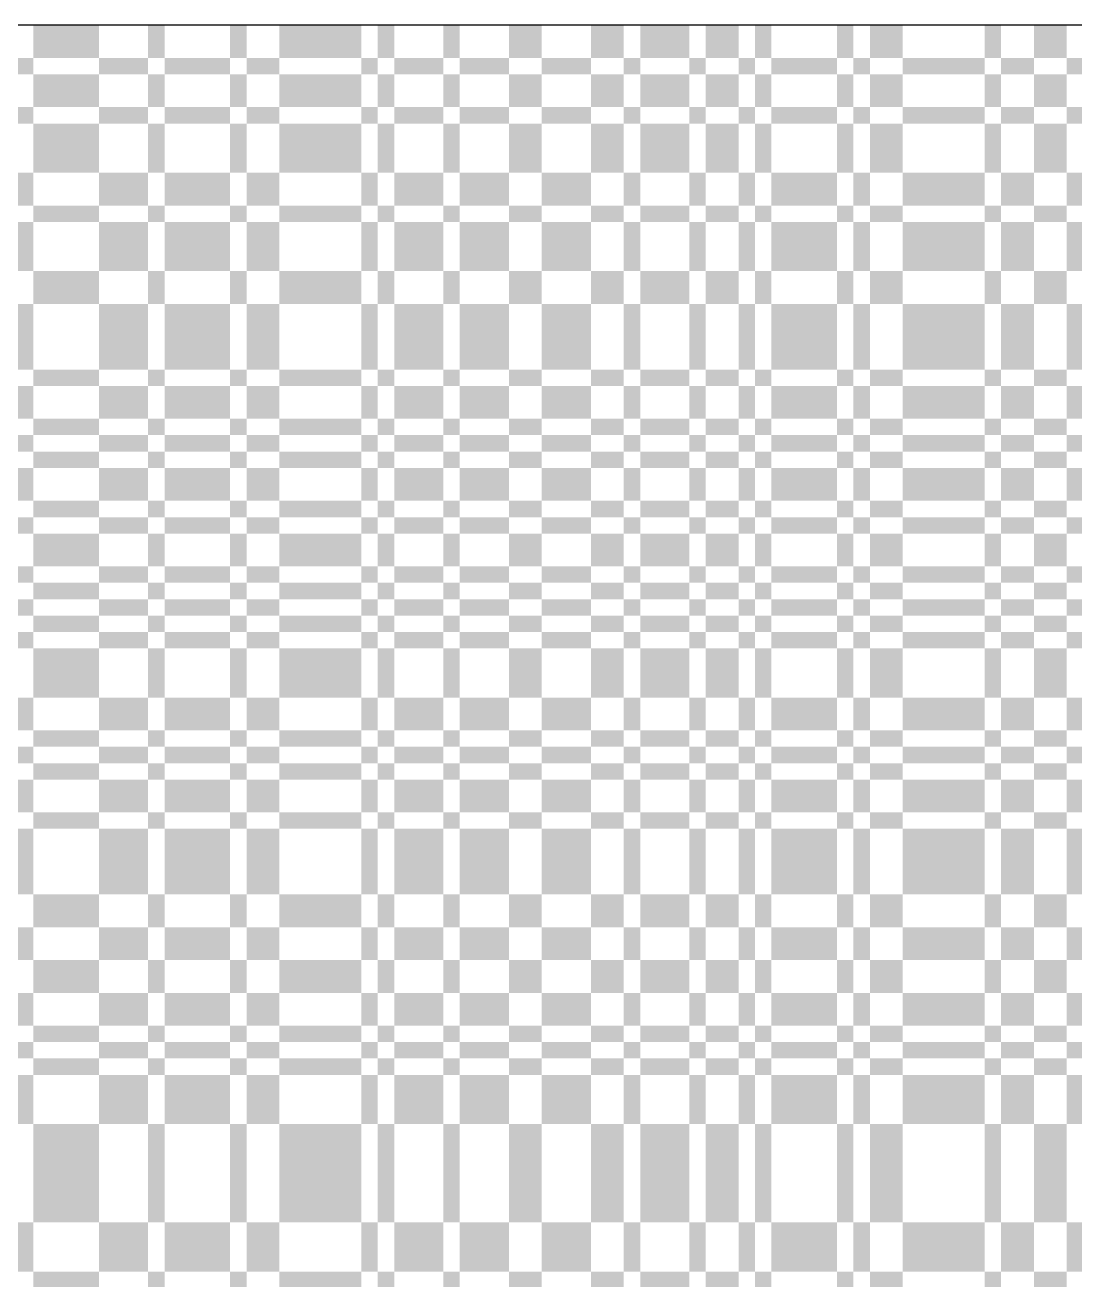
# Model space of a CAD drawing. Extents: x 0 to 200, y 0 to 200.
# Drawn here: x 74.2 to 99.8, y 149.4 to 180 of the extents above; entities that cross this region are included whole.
import ezdxf

# ---------------------------------------------------------------- set-up
doc = ezdxf.new("R2010")
doc.units = 0

msp = doc.modelspace()

# ---------------------------------------------------------------- linework, layer by layer
at = {"layer": 'CHROME'}
for points in [[(74.4, 179.2), (76, 179.2), (74.4, 180), (76, 180)], [(77.2, 179.2), (77.6, 179.2), (77.2, 180), (77.6, 180)], [(79.2, 179.2), (79.6, 179.2), (79.2, 180), (79.6, 180)], [(80.4, 179.2), (82.4, 179.2), (80.4, 180), (82.4, 180)], [(82.8, 179.2), (83.2, 179.2), (82.8, 180), (83.2, 180)], [(84.4, 179.2), (84.8, 179.2), (84.4, 180), (84.8, 180)], [(86, 179.2), (86.8, 179.2), (86, 180), (86.8, 180)], [(88, 179.2), (88.8, 179.2), (88, 180), (88.8, 180)], [(89.2, 179.2), (90.4, 179.2), (89.2, 180), (90.4, 180)], [(90.8, 179.2), (91.6, 179.2), (90.8, 180), (91.6, 180)], [(92, 179.2), (92.4, 179.2), (92, 180), (92.4, 180)], [(94, 179.2), (94.4, 179.2), (94, 180), (94.4, 180)], [(94.8, 179.2), (95.6, 179.2), (94.8, 180), (95.6, 180)], [(97.6, 179.2), (98, 179.2), (97.6, 180), (98, 180)], [(98.8, 179.2), (99.6, 179.2), (98.8, 180), (99.6, 180)], [(74, 178.8), (74.4, 178.8), (74, 179.2), (74.4, 179.2)], [(76, 178.8), (77.2, 178.8), (76, 179.2), (77.2, 179.2)], [(77.6, 178.8), (79.2, 178.8), (77.6, 179.2), (79.2, 179.2)], [(79.6, 178.8), (80.4, 178.8), (79.6, 179.2), (80.4, 179.2)], [(82.4, 178.8), (82.8, 178.8), (82.4, 179.2), (82.8, 179.2)], [(83.2, 178.8), (84.4, 178.8), (83.2, 179.2), (84.4, 179.2)], [(84.8, 178.8), (86, 178.8), (84.8, 179.2), (86, 179.2)], [(86.8, 178.8), (88, 178.8), (86.8, 179.2), (88, 179.2)], [(88.8, 178.8), (89.2, 178.8), (88.8, 179.2), (89.2, 179.2)], [(90.4, 178.8), (90.8, 178.8), (90.4, 179.2), (90.8, 179.2)], [(91.6, 178.8), (92, 178.8), (91.6, 179.2), (92, 179.2)], [(92.4, 178.8), (94, 178.8), (92.4, 179.2), (94, 179.2)], [(94.4, 178.8), (94.8, 178.8), (94.4, 179.2), (94.8, 179.2)], [(95.6, 178.8), (97.6, 178.8), (95.6, 179.2), (97.6, 179.2)], [(98, 178.8), (98.8, 178.8), (98, 179.2), (98.8, 179.2)], [(99.6, 178.8), (100, 178.8), (99.6, 179.2), (100, 179.2)], [(74.4, 178), (76, 178), (74.4, 178.8), (76, 178.8)], [(77.2, 178), (77.6, 178), (77.2, 178.8), (77.6, 178.8)], [(79.2, 178), (79.6, 178), (79.2, 178.8), (79.6, 178.8)], [(80.4, 178), (82.4, 178), (80.4, 178.8), (82.4, 178.8)], [(82.8, 178), (83.2, 178), (82.8, 178.8), (83.2, 178.8)], [(84.4, 178), (84.8, 178), (84.4, 178.8), (84.8, 178.8)], [(86, 178), (86.8, 178), (86, 178.8), (86.8, 178.8)], [(88, 178), (88.8, 178), (88, 178.8), (88.8, 178.8)], [(89.2, 178), (90.4, 178), (89.2, 178.8), (90.4, 178.8)], [(90.8, 178), (91.6, 178), (90.8, 178.8), (91.6, 178.8)], [(92, 178), (92.4, 178), (92, 178.8), (92.4, 178.8)], [(94, 178), (94.4, 178), (94, 178.8), (94.4, 178.8)], [(94.8, 178), (95.6, 178), (94.8, 178.8), (95.6, 178.8)], [(97.6, 178), (98, 178), (97.6, 178.8), (98, 178.8)], [(98.8, 178), (99.6, 178), (98.8, 178.8), (99.6, 178.8)], [(74, 177.6), (74.4, 177.6), (74, 178), (74.4, 178)], [(76, 177.6), (77.2, 177.6), (76, 178), (77.2, 178)], [(77.6, 177.6), (79.2, 177.6), (77.6, 178), (79.2, 178)], [(79.6, 177.6), (80.4, 177.6), (79.6, 178), (80.4, 178)], [(82.4, 177.6), (82.8, 177.6), (82.4, 178), (82.8, 178)], [(83.2, 177.6), (84.4, 177.6), (83.2, 178), (84.4, 178)], [(84.8, 177.6), (86, 177.6), (84.8, 178), (86, 178)], [(86.8, 177.6), (88, 177.6), (86.8, 178), (88, 178)], [(88.8, 177.6), (89.2, 177.6), (88.8, 178), (89.2, 178)], [(90.4, 177.6), (90.8, 177.6), (90.4, 178), (90.8, 178)], [(91.6, 177.6), (92, 177.6), (91.6, 178), (92, 178)], [(92.4, 177.6), (94, 177.6), (92.4, 178), (94, 178)], [(94.4, 177.6), (94.8, 177.6), (94.4, 178), (94.8, 178)], [(95.6, 177.6), (97.6, 177.6), (95.6, 178), (97.6, 178)], [(98, 177.6), (98.8, 177.6), (98, 178), (98.8, 178)], [(99.6, 177.6), (100, 177.6), (99.6, 178), (100, 178)], [(74.4, 176.4), (76, 176.4), (74.4, 177.6), (76, 177.6)], [(77.2, 176.4), (77.6, 176.4), (77.2, 177.6), (77.6, 177.6)], [(79.2, 176.4), (79.6, 176.4), (79.2, 177.6), (79.6, 177.6)], [(80.4, 176.4), (82.4, 176.4), (80.4, 177.6), (82.4, 177.6)], [(82.8, 176.4), (83.2, 176.4), (82.8, 177.6), (83.2, 177.6)], [(84.4, 176.4), (84.8, 176.4), (84.4, 177.6), (84.8, 177.6)], [(86, 176.4), (86.8, 176.4), (86, 177.6), (86.8, 177.6)], [(88, 176.4), (88.8, 176.4), (88, 177.6), (88.8, 177.6)], [(89.2, 176.4), (90.4, 176.4), (89.2, 177.6), (90.4, 177.6)], [(90.8, 176.4), (91.6, 176.4), (90.8, 177.6), (91.6, 177.6)], [(92, 176.4), (92.4, 176.4), (92, 177.6), (92.4, 177.6)], [(94, 176.4), (94.4, 176.4), (94, 177.6), (94.4, 177.6)], [(94.8, 176.4), (95.6, 176.4), (94.8, 177.6), (95.6, 177.6)], [(97.6, 176.4), (98, 176.4), (97.6, 177.6), (98, 177.6)], [(98.8, 176.4), (99.6, 176.4), (98.8, 177.6), (99.6, 177.6)], [(74, 175.6), (74.4, 175.6), (74, 176.4), (74.4, 176.4)], [(76, 175.6), (77.2, 175.6), (76, 176.4), (77.2, 176.4)], [(77.6, 175.6), (79.2, 175.6), (77.6, 176.4), (79.2, 176.4)], [(79.6, 175.6), (80.4, 175.6), (79.6, 176.4), (80.4, 176.4)], [(82.4, 175.6), (82.8, 175.6), (82.4, 176.4), (82.8, 176.4)], [(83.2, 175.6), (84.4, 175.6), (83.2, 176.4), (84.4, 176.4)], [(84.8, 175.6), (86, 175.6), (84.8, 176.4), (86, 176.4)], [(86.8, 175.6), (88, 175.6), (86.8, 176.4), (88, 176.4)], [(88.8, 175.6), (89.2, 175.6), (88.8, 176.4), (89.2, 176.4)], [(90.4, 175.6), (90.8, 175.6), (90.4, 176.4), (90.8, 176.4)], [(91.6, 175.6), (92, 175.6), (91.6, 176.4), (92, 176.4)], [(92.4, 175.6), (94, 175.6), (92.4, 176.4), (94, 176.4)], [(94.4, 175.6), (94.8, 175.6), (94.4, 176.4), (94.8, 176.4)], [(95.6, 175.6), (97.6, 175.6), (95.6, 176.4), (97.6, 176.4)], [(98, 175.6), (98.8, 175.6), (98, 176.4), (98.8, 176.4)], [(99.6, 175.6), (100, 175.6), (99.6, 176.4), (100, 176.4)], [(74.4, 175.2), (76, 175.2), (74.4, 175.6), (76, 175.6)], [(77.2, 175.2), (77.6, 175.2), (77.2, 175.6), (77.6, 175.6)], [(79.2, 175.2), (79.6, 175.2), (79.2, 175.6), (79.6, 175.6)], [(80.4, 175.2), (82.4, 175.2), (80.4, 175.6), (82.4, 175.6)], [(82.8, 175.2), (83.2, 175.2), (82.8, 175.6), (83.2, 175.6)], [(84.4, 175.2), (84.8, 175.2), (84.4, 175.6), (84.8, 175.6)], [(86, 175.2), (86.8, 175.2), (86, 175.6), (86.8, 175.6)], [(88, 175.2), (88.8, 175.2), (88, 175.6), (88.8, 175.6)], [(89.2, 175.2), (90.4, 175.2), (89.2, 175.6), (90.4, 175.6)], [(90.8, 175.2), (91.6, 175.2), (90.8, 175.6), (91.6, 175.6)], [(92, 175.2), (92.4, 175.2), (92, 175.6), (92.4, 175.6)], [(94, 175.2), (94.4, 175.2), (94, 175.6), (94.4, 175.6)], [(94.8, 175.2), (95.6, 175.2), (94.8, 175.6), (95.6, 175.6)], [(97.6, 175.2), (98, 175.2), (97.6, 175.6), (98, 175.6)], [(98.8, 175.2), (99.6, 175.2), (98.8, 175.6), (99.6, 175.6)], [(74, 174), (74.4, 174), (74, 175.2), (74.4, 175.2)], [(76, 174), (77.2, 174), (76, 175.2), (77.2, 175.2)], [(77.6, 174), (79.2, 174), (77.6, 175.2), (79.2, 175.2)], [(79.6, 174), (80.4, 174), (79.6, 175.2), (80.4, 175.2)], [(82.4, 174), (82.8, 174), (82.4, 175.2), (82.8, 175.2)], [(83.2, 174), (84.4, 174), (83.2, 175.2), (84.4, 175.2)], [(84.8, 174), (86, 174), (84.8, 175.2), (86, 175.2)], [(86.8, 174), (88, 174), (86.8, 175.2), (88, 175.2)], [(88.8, 174), (89.2, 174), (88.8, 175.2), (89.2, 175.2)], [(90.4, 174), (90.8, 174), (90.4, 175.2), (90.8, 175.2)], [(91.6, 174), (92, 174), (91.6, 175.2), (92, 175.2)], [(92.4, 174), (94, 174), (92.4, 175.2), (94, 175.2)], [(94.4, 174), (94.8, 174), (94.4, 175.2), (94.8, 175.2)], [(95.6, 174), (97.6, 174), (95.6, 175.2), (97.6, 175.2)], [(98, 174), (98.8, 174), (98, 175.2), (98.8, 175.2)], [(99.6, 174), (100, 174), (99.6, 175.2), (100, 175.2)], [(74.4, 173.2), (76, 173.2), (74.4, 174), (76, 174)], [(77.2, 173.2), (77.6, 173.2), (77.2, 174), (77.6, 174)], [(79.2, 173.2), (79.6, 173.2), (79.2, 174), (79.6, 174)], [(80.4, 173.2), (82.4, 173.2), (80.4, 174), (82.4, 174)], [(82.8, 173.2), (83.2, 173.2), (82.8, 174), (83.2, 174)], [(84.4, 173.2), (84.8, 173.2), (84.4, 174), (84.8, 174)], [(86, 173.2), (86.8, 173.2), (86, 174), (86.8, 174)], [(88, 173.2), (88.8, 173.2), (88, 174), (88.8, 174)], [(89.2, 173.2), (90.4, 173.2), (89.2, 174), (90.4, 174)], [(90.8, 173.2), (91.6, 173.2), (90.8, 174), (91.6, 174)], [(92, 173.2), (92.4, 173.2), (92, 174), (92.4, 174)], [(94, 173.2), (94.4, 173.2), (94, 174), (94.4, 174)], [(94.8, 173.2), (95.6, 173.2), (94.8, 174), (95.6, 174)], [(97.6, 173.2), (98, 173.2), (97.6, 174), (98, 174)], [(98.8, 173.2), (99.6, 173.2), (98.8, 174), (99.6, 174)], [(74, 171.6), (74.4, 171.6), (74, 173.2), (74.4, 173.2)], [(76, 171.6), (77.2, 171.6), (76, 173.2), (77.2, 173.2)], [(77.6, 171.6), (79.2, 171.6), (77.6, 173.2), (79.2, 173.2)], [(79.6, 171.6), (80.4, 171.6), (79.6, 173.2), (80.4, 173.2)], [(82.4, 171.6), (82.8, 171.6), (82.4, 173.2), (82.8, 173.2)], [(83.2, 171.6), (84.4, 171.6), (83.2, 173.2), (84.4, 173.2)], [(84.8, 171.6), (86, 171.6), (84.8, 173.2), (86, 173.2)], [(86.8, 171.6), (88, 171.6), (86.8, 173.2), (88, 173.2)], [(88.8, 171.6), (89.2, 171.6), (88.8, 173.2), (89.2, 173.2)], [(90.4, 171.6), (90.8, 171.6), (90.4, 173.2), (90.8, 173.2)], [(91.6, 171.6), (92, 171.6), (91.6, 173.2), (92, 173.2)], [(92.4, 171.6), (94, 171.6), (92.4, 173.2), (94, 173.2)], [(94.4, 171.6), (94.8, 171.6), (94.4, 173.2), (94.8, 173.2)], [(95.6, 171.6), (97.6, 171.6), (95.6, 173.2), (97.6, 173.2)], [(98, 171.6), (98.8, 171.6), (98, 173.2), (98.8, 173.2)], [(99.6, 171.6), (100, 171.6), (99.6, 173.2), (100, 173.2)], [(74.4, 171.2), (76, 171.2), (74.4, 171.6), (76, 171.6)], [(77.2, 171.2), (77.6, 171.2), (77.2, 171.6), (77.6, 171.6)], [(79.2, 171.2), (79.6, 171.2), (79.2, 171.6), (79.6, 171.6)], [(80.4, 171.2), (82.4, 171.2), (80.4, 171.6), (82.4, 171.6)], [(82.8, 171.2), (83.2, 171.2), (82.8, 171.6), (83.2, 171.6)], [(84.4, 171.2), (84.8, 171.2), (84.4, 171.6), (84.8, 171.6)], [(86, 171.2), (86.8, 171.2), (86, 171.6), (86.8, 171.6)], [(88, 171.2), (88.8, 171.2), (88, 171.6), (88.8, 171.6)], [(89.2, 171.2), (90.4, 171.2), (89.2, 171.6), (90.4, 171.6)], [(90.8, 171.2), (91.6, 171.2), (90.8, 171.6), (91.6, 171.6)], [(92, 171.2), (92.4, 171.2), (92, 171.6), (92.4, 171.6)], [(94, 171.2), (94.4, 171.2), (94, 171.6), (94.4, 171.6)], [(94.8, 171.2), (95.6, 171.2), (94.8, 171.6), (95.6, 171.6)], [(97.6, 171.2), (98, 171.2), (97.6, 171.6), (98, 171.6)], [(98.8, 171.2), (99.6, 171.2), (98.8, 171.6), (99.6, 171.6)], [(74, 170.4), (74.4, 170.4), (74, 171.2), (74.4, 171.2)], [(76, 170.4), (77.2, 170.4), (76, 171.2), (77.2, 171.2)], [(77.6, 170.4), (79.2, 170.4), (77.6, 171.2), (79.2, 171.2)], [(79.6, 170.4), (80.4, 170.4), (79.6, 171.2), (80.4, 171.2)], [(82.4, 170.4), (82.8, 170.4), (82.4, 171.2), (82.8, 171.2)], [(83.2, 170.4), (84.4, 170.4), (83.2, 171.2), (84.4, 171.2)], [(84.8, 170.4), (86, 170.4), (84.8, 171.2), (86, 171.2)], [(86.8, 170.4), (88, 170.4), (86.8, 171.2), (88, 171.2)], [(88.8, 170.4), (89.2, 170.4), (88.8, 171.2), (89.2, 171.2)], [(90.4, 170.4), (90.8, 170.4), (90.4, 171.2), (90.8, 171.2)], [(91.6, 170.4), (92, 170.4), (91.6, 171.2), (92, 171.2)], [(92.4, 170.4), (94, 170.4), (92.4, 171.2), (94, 171.2)], [(94.4, 170.4), (94.8, 170.4), (94.4, 171.2), (94.8, 171.2)], [(95.6, 170.4), (97.6, 170.4), (95.6, 171.2), (97.6, 171.2)], [(98, 170.4), (98.8, 170.4), (98, 171.2), (98.8, 171.2)], [(99.6, 170.4), (100, 170.4), (99.6, 171.2), (100, 171.2)], [(74.4, 170), (76, 170), (74.4, 170.4), (76, 170.4)], [(77.2, 170), (77.6, 170), (77.2, 170.4), (77.6, 170.4)], [(79.2, 170), (79.6, 170), (79.2, 170.4), (79.6, 170.4)], [(80.4, 170), (82.4, 170), (80.4, 170.4), (82.4, 170.4)], [(82.8, 170), (83.2, 170), (82.8, 170.4), (83.2, 170.4)], [(84.4, 170), (84.8, 170), (84.4, 170.4), (84.8, 170.4)], [(86, 170), (86.8, 170), (86, 170.4), (86.8, 170.4)], [(88, 170), (88.8, 170), (88, 170.4), (88.8, 170.4)], [(89.2, 170), (90.4, 170), (89.2, 170.4), (90.4, 170.4)], [(90.8, 170), (91.6, 170), (90.8, 170.4), (91.6, 170.4)], [(92, 170), (92.4, 170), (92, 170.4), (92.4, 170.4)], [(94, 170), (94.4, 170), (94, 170.4), (94.4, 170.4)], [(94.8, 170), (95.6, 170), (94.8, 170.4), (95.6, 170.4)], [(97.6, 170), (98, 170), (97.6, 170.4), (98, 170.4)], [(98.8, 170), (99.6, 170), (98.8, 170.4), (99.6, 170.4)], [(74, 169.6), (74.4, 169.6), (74, 170), (74.4, 170)], [(76, 169.6), (77.2, 169.6), (76, 170), (77.2, 170)], [(77.6, 169.6), (79.2, 169.6), (77.6, 170), (79.2, 170)], [(79.6, 169.6), (80.4, 169.6), (79.6, 170), (80.4, 170)], [(82.4, 169.6), (82.8, 169.6), (82.4, 170), (82.8, 170)], [(83.2, 169.6), (84.4, 169.6), (83.2, 170), (84.4, 170)], [(84.8, 169.6), (86, 169.6), (84.8, 170), (86, 170)], [(86.8, 169.6), (88, 169.6), (86.8, 170), (88, 170)], [(88.8, 169.6), (89.2, 169.6), (88.8, 170), (89.2, 170)], [(90.4, 169.6), (90.8, 169.6), (90.4, 170), (90.8, 170)], [(91.6, 169.6), (92, 169.6), (91.6, 170), (92, 170)], [(92.4, 169.6), (94, 169.6), (92.4, 170), (94, 170)], [(94.4, 169.6), (94.8, 169.6), (94.4, 170), (94.8, 170)], [(95.6, 169.6), (97.6, 169.6), (95.6, 170), (97.6, 170)], [(98, 169.6), (98.8, 169.6), (98, 170), (98.8, 170)], [(99.6, 169.6), (100, 169.6), (99.6, 170), (100, 170)], [(74.4, 169.2), (76, 169.2), (74.4, 169.6), (76, 169.6)], [(77.2, 169.2), (77.6, 169.2), (77.2, 169.6), (77.6, 169.6)], [(79.2, 169.2), (79.6, 169.2), (79.2, 169.6), (79.6, 169.6)], [(80.4, 169.2), (82.4, 169.2), (80.4, 169.6), (82.4, 169.6)], [(82.8, 169.2), (83.2, 169.2), (82.8, 169.6), (83.2, 169.6)], [(84.4, 169.2), (84.8, 169.2), (84.4, 169.6), (84.8, 169.6)], [(86, 169.2), (86.8, 169.2), (86, 169.6), (86.8, 169.6)], [(88, 169.2), (88.8, 169.2), (88, 169.6), (88.8, 169.6)], [(89.2, 169.2), (90.4, 169.2), (89.2, 169.6), (90.4, 169.6)], [(90.8, 169.2), (91.6, 169.2), (90.8, 169.6), (91.6, 169.6)], [(92, 169.2), (92.4, 169.2), (92, 169.6), (92.4, 169.6)], [(94, 169.2), (94.4, 169.2), (94, 169.6), (94.4, 169.6)], [(94.8, 169.2), (95.6, 169.2), (94.8, 169.6), (95.6, 169.6)], [(97.6, 169.2), (98, 169.2), (97.6, 169.6), (98, 169.6)], [(98.8, 169.2), (99.6, 169.2), (98.8, 169.6), (99.6, 169.6)], [(74, 168.4), (74.4, 168.4), (74, 169.2), (74.4, 169.2)], [(76, 168.4), (77.2, 168.4), (76, 169.2), (77.2, 169.2)], [(77.6, 168.4), (79.2, 168.4), (77.6, 169.2), (79.2, 169.2)], [(79.6, 168.4), (80.4, 168.4), (79.6, 169.2), (80.4, 169.2)], [(82.4, 168.4), (82.8, 168.4), (82.4, 169.2), (82.8, 169.2)], [(83.2, 168.4), (84.4, 168.4), (83.2, 169.2), (84.4, 169.2)], [(84.8, 168.4), (86, 168.4), (84.8, 169.2), (86, 169.2)], [(86.8, 168.4), (88, 168.4), (86.8, 169.2), (88, 169.2)], [(88.8, 168.4), (89.2, 168.4), (88.8, 169.2), (89.2, 169.2)], [(90.4, 168.4), (90.8, 168.4), (90.4, 169.2), (90.8, 169.2)], [(91.6, 168.4), (92, 168.4), (91.6, 169.2), (92, 169.2)], [(92.4, 168.4), (94, 168.4), (92.4, 169.2), (94, 169.2)], [(94.4, 168.4), (94.8, 168.4), (94.4, 169.2), (94.8, 169.2)], [(95.6, 168.4), (97.6, 168.4), (95.6, 169.2), (97.6, 169.2)], [(98, 168.4), (98.8, 168.4), (98, 169.2), (98.8, 169.2)], [(99.6, 168.4), (100, 168.4), (99.6, 169.2), (100, 169.2)], [(74.4, 168), (76, 168), (74.4, 168.4), (76, 168.4)], [(77.2, 168), (77.6, 168), (77.2, 168.4), (77.6, 168.4)], [(79.2, 168), (79.6, 168), (79.2, 168.4), (79.6, 168.4)], [(80.4, 168), (82.4, 168), (80.4, 168.4), (82.4, 168.4)], [(82.8, 168), (83.2, 168), (82.8, 168.4), (83.2, 168.4)], [(84.4, 168), (84.8, 168), (84.4, 168.4), (84.8, 168.4)], [(86, 168), (86.8, 168), (86, 168.4), (86.8, 168.4)], [(88, 168), (88.8, 168), (88, 168.4), (88.8, 168.4)], [(89.2, 168), (90.4, 168), (89.2, 168.4), (90.4, 168.4)], [(90.8, 168), (91.6, 168), (90.8, 168.4), (91.6, 168.4)], [(92, 168), (92.4, 168), (92, 168.4), (92.4, 168.4)], [(94, 168), (94.4, 168), (94, 168.4), (94.4, 168.4)], [(94.8, 168), (95.6, 168), (94.8, 168.4), (95.6, 168.4)], [(97.6, 168), (98, 168), (97.6, 168.4), (98, 168.4)], [(98.8, 168), (99.6, 168), (98.8, 168.4), (99.6, 168.4)], [(74, 167.6), (74.4, 167.6), (74, 168), (74.4, 168)], [(76, 167.6), (77.2, 167.6), (76, 168), (77.2, 168)], [(77.6, 167.6), (79.2, 167.6), (77.6, 168), (79.2, 168)], [(79.6, 167.6), (80.4, 167.6), (79.6, 168), (80.4, 168)], [(82.4, 167.6), (82.8, 167.6), (82.4, 168), (82.8, 168)], [(83.2, 167.6), (84.4, 167.6), (83.2, 168), (84.4, 168)], [(84.8, 167.6), (86, 167.6), (84.8, 168), (86, 168)], [(86.8, 167.6), (88, 167.6), (86.8, 168), (88, 168)], [(88.8, 167.6), (89.2, 167.6), (88.8, 168), (89.2, 168)], [(90.4, 167.6), (90.8, 167.6), (90.4, 168), (90.8, 168)], [(91.6, 167.6), (92, 167.6), (91.6, 168), (92, 168)], [(92.4, 167.6), (94, 167.6), (92.4, 168), (94, 168)], [(94.4, 167.6), (94.8, 167.6), (94.4, 168), (94.8, 168)], [(95.6, 167.6), (97.6, 167.6), (95.6, 168), (97.6, 168)], [(98, 167.6), (98.8, 167.6), (98, 168), (98.8, 168)], [(99.6, 167.6), (100, 167.6), (99.6, 168), (100, 168)], [(74.4, 166.8), (76, 166.8), (74.4, 167.6), (76, 167.6)], [(77.2, 166.8), (77.6, 166.8), (77.2, 167.6), (77.6, 167.6)], [(79.2, 166.8), (79.6, 166.8), (79.2, 167.6), (79.6, 167.6)], [(80.4, 166.8), (82.4, 166.8), (80.4, 167.6), (82.4, 167.6)], [(82.8, 166.8), (83.2, 166.8), (82.8, 167.6), (83.2, 167.6)], [(84.4, 166.8), (84.8, 166.8), (84.4, 167.6), (84.8, 167.6)], [(86, 166.8), (86.8, 166.8), (86, 167.6), (86.8, 167.6)], [(88, 166.8), (88.8, 166.8), (88, 167.6), (88.8, 167.6)], [(89.2, 166.8), (90.4, 166.8), (89.2, 167.6), (90.4, 167.6)], [(90.8, 166.8), (91.6, 166.8), (90.8, 167.6), (91.6, 167.6)], [(92, 166.8), (92.4, 166.8), (92, 167.6), (92.4, 167.6)], [(94, 166.8), (94.4, 166.8), (94, 167.6), (94.4, 167.6)], [(94.8, 166.8), (95.6, 166.8), (94.8, 167.6), (95.6, 167.6)], [(97.6, 166.8), (98, 166.8), (97.6, 167.6), (98, 167.6)], [(98.8, 166.8), (99.6, 166.8), (98.8, 167.6), (99.6, 167.6)], [(74, 166.4), (74.4, 166.4), (74, 166.8), (74.4, 166.8)], [(76, 166.4), (77.2, 166.4), (76, 166.8), (77.2, 166.8)], [(77.6, 166.4), (79.2, 166.4), (77.6, 166.8), (79.2, 166.8)], [(79.6, 166.4), (80.4, 166.4), (79.6, 166.8), (80.4, 166.8)], [(82.4, 166.4), (82.8, 166.4), (82.4, 166.8), (82.8, 166.8)], [(83.2, 166.4), (84.4, 166.4), (83.2, 166.8), (84.4, 166.8)], [(84.8, 166.4), (86, 166.4), (84.8, 166.8), (86, 166.8)], [(86.8, 166.4), (88, 166.4), (86.8, 166.8), (88, 166.8)], [(88.8, 166.4), (89.2, 166.4), (88.8, 166.8), (89.2, 166.8)], [(90.4, 166.4), (90.8, 166.4), (90.4, 166.8), (90.8, 166.8)], [(91.6, 166.4), (92, 166.4), (91.6, 166.8), (92, 166.8)], [(92.4, 166.4), (94, 166.4), (92.4, 166.8), (94, 166.8)], [(94.4, 166.4), (94.8, 166.4), (94.4, 166.8), (94.8, 166.8)], [(95.6, 166.4), (97.6, 166.4), (95.6, 166.8), (97.6, 166.8)], [(98, 166.4), (98.8, 166.4), (98, 166.8), (98.8, 166.8)], [(99.6, 166.4), (100, 166.4), (99.6, 166.8), (100, 166.8)], [(74.4, 166), (76, 166), (74.4, 166.4), (76, 166.4)], [(77.2, 166), (77.6, 166), (77.2, 166.4), (77.6, 166.4)], [(79.2, 166), (79.6, 166), (79.2, 166.4), (79.6, 166.4)], [(80.4, 166), (82.4, 166), (80.4, 166.4), (82.4, 166.4)], [(82.8, 166), (83.2, 166), (82.8, 166.4), (83.2, 166.4)], [(84.4, 166), (84.8, 166), (84.4, 166.4), (84.8, 166.4)], [(86, 166), (86.8, 166), (86, 166.4), (86.8, 166.4)], [(88, 166), (88.8, 166), (88, 166.4), (88.8, 166.4)], [(89.2, 166), (90.4, 166), (89.2, 166.4), (90.4, 166.4)], [(90.8, 166), (91.6, 166), (90.8, 166.4), (91.6, 166.4)], [(92, 166), (92.4, 166), (92, 166.4), (92.4, 166.4)], [(94, 166), (94.4, 166), (94, 166.4), (94.4, 166.4)], [(94.8, 166), (95.6, 166), (94.8, 166.4), (95.6, 166.4)], [(97.6, 166), (98, 166), (97.6, 166.4), (98, 166.4)], [(98.8, 166), (99.6, 166), (98.8, 166.4), (99.6, 166.4)], [(74, 165.6), (74.4, 165.6), (74, 166), (74.4, 166)], [(76, 165.6), (77.2, 165.6), (76, 166), (77.2, 166)], [(77.6, 165.6), (79.2, 165.6), (77.6, 166), (79.2, 166)], [(79.6, 165.6), (80.4, 165.6), (79.6, 166), (80.4, 166)], [(82.4, 165.6), (82.8, 165.6), (82.4, 166), (82.8, 166)], [(83.2, 165.6), (84.4, 165.6), (83.2, 166), (84.4, 166)], [(84.8, 165.6), (86, 165.6), (84.8, 166), (86, 166)], [(86.8, 165.6), (88, 165.6), (86.8, 166), (88, 166)], [(88.8, 165.6), (89.2, 165.6), (88.8, 166), (89.2, 166)], [(90.4, 165.6), (90.8, 165.6), (90.4, 166), (90.8, 166)], [(91.6, 165.6), (92, 165.6), (91.6, 166), (92, 166)], [(92.4, 165.6), (94, 165.6), (92.4, 166), (94, 166)], [(94.4, 165.6), (94.8, 165.6), (94.4, 166), (94.8, 166)], [(95.6, 165.6), (97.6, 165.6), (95.6, 166), (97.6, 166)], [(98, 165.6), (98.8, 165.6), (98, 166), (98.8, 166)], [(99.6, 165.6), (100, 165.6), (99.6, 166), (100, 166)], [(74.4, 165.2), (76, 165.2), (74.4, 165.6), (76, 165.6)], [(77.2, 165.2), (77.6, 165.2), (77.2, 165.6), (77.6, 165.6)], [(79.2, 165.2), (79.6, 165.2), (79.2, 165.6), (79.6, 165.6)], [(80.4, 165.2), (82.4, 165.2), (80.4, 165.6), (82.4, 165.6)], [(82.8, 165.2), (83.2, 165.2), (82.8, 165.6), (83.2, 165.6)], [(84.4, 165.2), (84.8, 165.2), (84.4, 165.6), (84.8, 165.6)], [(86, 165.2), (86.8, 165.2), (86, 165.6), (86.8, 165.6)], [(88, 165.2), (88.8, 165.2), (88, 165.6), (88.8, 165.6)], [(89.2, 165.2), (90.4, 165.2), (89.2, 165.6), (90.4, 165.6)], [(90.8, 165.2), (91.6, 165.2), (90.8, 165.6), (91.6, 165.6)], [(92, 165.2), (92.4, 165.2), (92, 165.6), (92.4, 165.6)], [(94, 165.2), (94.4, 165.2), (94, 165.6), (94.4, 165.6)], [(94.8, 165.2), (95.6, 165.2), (94.8, 165.6), (95.6, 165.6)], [(97.6, 165.2), (98, 165.2), (97.6, 165.6), (98, 165.6)], [(98.8, 165.2), (99.6, 165.2), (98.8, 165.6), (99.6, 165.6)], [(74, 164.8), (74.4, 164.8), (74, 165.2), (74.4, 165.2)], [(76, 164.8), (77.2, 164.8), (76, 165.2), (77.2, 165.2)], [(77.6, 164.8), (79.2, 164.8), (77.6, 165.2), (79.2, 165.2)], [(79.6, 164.8), (80.4, 164.8), (79.6, 165.2), (80.4, 165.2)], [(82.4, 164.8), (82.8, 164.8), (82.4, 165.2), (82.8, 165.2)], [(83.2, 164.8), (84.4, 164.8), (83.2, 165.2), (84.4, 165.2)], [(84.8, 164.8), (86, 164.8), (84.8, 165.2), (86, 165.2)], [(86.8, 164.8), (88, 164.8), (86.8, 165.2), (88, 165.2)], [(88.8, 164.8), (89.2, 164.8), (88.8, 165.2), (89.2, 165.2)], [(90.4, 164.8), (90.8, 164.8), (90.4, 165.2), (90.8, 165.2)], [(91.6, 164.8), (92, 164.8), (91.6, 165.2), (92, 165.2)], [(92.4, 164.8), (94, 164.8), (92.4, 165.2), (94, 165.2)], [(94.4, 164.8), (94.8, 164.8), (94.4, 165.2), (94.8, 165.2)], [(95.6, 164.8), (97.6, 164.8), (95.6, 165.2), (97.6, 165.2)], [(98, 164.8), (98.8, 164.8), (98, 165.2), (98.8, 165.2)], [(99.6, 164.8), (100, 164.8), (99.6, 165.2), (100, 165.2)], [(74.4, 163.6), (76, 163.6), (74.4, 164.8), (76, 164.8)], [(77.2, 163.6), (77.6, 163.6), (77.2, 164.8), (77.6, 164.8)], [(79.2, 163.6), (79.6, 163.6), (79.2, 164.8), (79.6, 164.8)], [(80.4, 163.6), (82.4, 163.6), (80.4, 164.8), (82.4, 164.8)], [(82.8, 163.6), (83.2, 163.6), (82.8, 164.8), (83.2, 164.8)], [(84.4, 163.6), (84.8, 163.6), (84.4, 164.8), (84.8, 164.8)], [(86, 163.6), (86.8, 163.6), (86, 164.8), (86.8, 164.8)], [(88, 163.6), (88.8, 163.6), (88, 164.8), (88.8, 164.8)], [(89.2, 163.6), (90.4, 163.6), (89.2, 164.8), (90.4, 164.8)], [(90.8, 163.6), (91.6, 163.6), (90.8, 164.8), (91.6, 164.8)], [(92, 163.6), (92.4, 163.6), (92, 164.8), (92.4, 164.8)], [(94, 163.6), (94.4, 163.6), (94, 164.8), (94.4, 164.8)], [(94.8, 163.6), (95.6, 163.6), (94.8, 164.8), (95.6, 164.8)], [(97.6, 163.6), (98, 163.6), (97.6, 164.8), (98, 164.8)], [(98.8, 163.6), (99.6, 163.6), (98.8, 164.8), (99.6, 164.8)], [(74, 162.8), (74.4, 162.8), (74, 163.6), (74.4, 163.6)], [(76, 162.8), (77.2, 162.8), (76, 163.6), (77.2, 163.6)], [(77.6, 162.8), (79.2, 162.8), (77.6, 163.6), (79.2, 163.6)], [(79.6, 162.8), (80.4, 162.8), (79.6, 163.6), (80.4, 163.6)], [(82.4, 162.8), (82.8, 162.8), (82.4, 163.6), (82.8, 163.6)], [(83.2, 162.8), (84.4, 162.8), (83.2, 163.6), (84.4, 163.6)], [(84.8, 162.8), (86, 162.8), (84.8, 163.6), (86, 163.6)], [(86.8, 162.8), (88, 162.8), (86.8, 163.6), (88, 163.6)], [(88.8, 162.8), (89.2, 162.8), (88.8, 163.6), (89.2, 163.6)], [(90.4, 162.8), (90.8, 162.8), (90.4, 163.6), (90.8, 163.6)], [(91.6, 162.8), (92, 162.8), (91.6, 163.6), (92, 163.6)], [(92.4, 162.8), (94, 162.8), (92.4, 163.6), (94, 163.6)], [(94.4, 162.8), (94.8, 162.8), (94.4, 163.6), (94.8, 163.6)], [(95.6, 162.8), (97.6, 162.8), (95.6, 163.6), (97.6, 163.6)], [(98, 162.8), (98.8, 162.8), (98, 163.6), (98.8, 163.6)], [(99.6, 162.8), (100, 162.8), (99.6, 163.6), (100, 163.6)], [(74.4, 162.4), (76, 162.4), (74.4, 162.8), (76, 162.8)], [(77.2, 162.4), (77.6, 162.4), (77.2, 162.8), (77.6, 162.8)], [(79.2, 162.4), (79.6, 162.4), (79.2, 162.8), (79.6, 162.8)], [(80.4, 162.4), (82.4, 162.4), (80.4, 162.8), (82.4, 162.8)], [(82.8, 162.4), (83.2, 162.4), (82.8, 162.8), (83.2, 162.8)], [(84.4, 162.4), (84.8, 162.4), (84.4, 162.8), (84.8, 162.8)], [(86, 162.4), (86.8, 162.4), (86, 162.8), (86.8, 162.8)], [(88, 162.4), (88.8, 162.4), (88, 162.8), (88.8, 162.8)], [(89.2, 162.4), (90.4, 162.4), (89.2, 162.8), (90.4, 162.8)], [(90.8, 162.4), (91.6, 162.4), (90.8, 162.8), (91.6, 162.8)], [(92, 162.4), (92.4, 162.4), (92, 162.8), (92.4, 162.8)], [(94, 162.4), (94.4, 162.4), (94, 162.8), (94.4, 162.8)], [(94.8, 162.4), (95.6, 162.4), (94.8, 162.8), (95.6, 162.8)], [(97.6, 162.4), (98, 162.4), (97.6, 162.8), (98, 162.8)], [(98.8, 162.4), (99.6, 162.4), (98.8, 162.8), (99.6, 162.8)], [(74, 162), (74.4, 162), (74, 162.4), (74.4, 162.4)], [(76, 162), (77.2, 162), (76, 162.4), (77.2, 162.4)], [(77.6, 162), (79.2, 162), (77.6, 162.4), (79.2, 162.4)], [(79.6, 162), (80.4, 162), (79.6, 162.4), (80.4, 162.4)], [(82.4, 162), (82.8, 162), (82.4, 162.4), (82.8, 162.4)], [(83.2, 162), (84.4, 162), (83.2, 162.4), (84.4, 162.4)], [(84.8, 162), (86, 162), (84.8, 162.4), (86, 162.4)], [(86.8, 162), (88, 162), (86.8, 162.4), (88, 162.4)], [(88.8, 162), (89.2, 162), (88.8, 162.4), (89.2, 162.4)], [(90.4, 162), (90.8, 162), (90.4, 162.4), (90.8, 162.4)], [(91.6, 162), (92, 162), (91.6, 162.4), (92, 162.4)], [(92.4, 162), (94, 162), (92.4, 162.4), (94, 162.4)], [(94.4, 162), (94.8, 162), (94.4, 162.4), (94.8, 162.4)], [(95.6, 162), (97.6, 162), (95.6, 162.4), (97.6, 162.4)], [(98, 162), (98.8, 162), (98, 162.4), (98.8, 162.4)], [(99.6, 162), (100, 162), (99.6, 162.4), (100, 162.4)], [(74.4, 161.6), (76, 161.6), (74.4, 162), (76, 162)], [(77.2, 161.6), (77.6, 161.6), (77.2, 162), (77.6, 162)], [(79.2, 161.6), (79.6, 161.6), (79.2, 162), (79.6, 162)], [(80.4, 161.6), (82.4, 161.6), (80.4, 162), (82.4, 162)], [(82.8, 161.6), (83.2, 161.6), (82.8, 162), (83.2, 162)], [(84.4, 161.6), (84.8, 161.6), (84.4, 162), (84.8, 162)], [(86, 161.6), (86.8, 161.6), (86, 162), (86.8, 162)], [(88, 161.6), (88.8, 161.6), (88, 162), (88.8, 162)], [(89.2, 161.6), (90.4, 161.6), (89.2, 162), (90.4, 162)], [(90.8, 161.6), (91.6, 161.6), (90.8, 162), (91.6, 162)], [(92, 161.6), (92.4, 161.6), (92, 162), (92.4, 162)], [(94, 161.6), (94.4, 161.6), (94, 162), (94.4, 162)], [(94.8, 161.6), (95.6, 161.6), (94.8, 162), (95.6, 162)], [(97.6, 161.6), (98, 161.6), (97.6, 162), (98, 162)], [(98.8, 161.6), (99.6, 161.6), (98.8, 162), (99.6, 162)], [(74, 160.8), (74.4, 160.8), (74, 161.6), (74.4, 161.6)], [(76, 160.8), (77.2, 160.8), (76, 161.6), (77.2, 161.6)], [(77.6, 160.8), (79.2, 160.8), (77.6, 161.6), (79.2, 161.6)], [(79.6, 160.8), (80.4, 160.8), (79.6, 161.6), (80.4, 161.6)], [(82.4, 160.8), (82.8, 160.8), (82.4, 161.6), (82.8, 161.6)], [(83.2, 160.8), (84.4, 160.8), (83.2, 161.6), (84.4, 161.6)], [(84.8, 160.8), (86, 160.8), (84.8, 161.6), (86, 161.6)], [(86.8, 160.8), (88, 160.8), (86.8, 161.6), (88, 161.6)], [(88.8, 160.8), (89.2, 160.8), (88.8, 161.6), (89.2, 161.6)], [(90.4, 160.8), (90.8, 160.8), (90.4, 161.6), (90.8, 161.6)], [(91.6, 160.8), (92, 160.8), (91.6, 161.6), (92, 161.6)], [(92.4, 160.8), (94, 160.8), (92.4, 161.6), (94, 161.6)], [(94.4, 160.8), (94.8, 160.8), (94.4, 161.6), (94.8, 161.6)], [(95.6, 160.8), (97.6, 160.8), (95.6, 161.6), (97.6, 161.6)], [(98, 160.8), (98.8, 160.8), (98, 161.6), (98.8, 161.6)], [(99.6, 160.8), (100, 160.8), (99.6, 161.6), (100, 161.6)], [(74.4, 160.4), (76, 160.4), (74.4, 160.8), (76, 160.8)], [(77.2, 160.4), (77.6, 160.4), (77.2, 160.8), (77.6, 160.8)], [(79.2, 160.4), (79.6, 160.4), (79.2, 160.8), (79.6, 160.8)], [(80.4, 160.4), (82.4, 160.4), (80.4, 160.8), (82.4, 160.8)], [(82.8, 160.4), (83.2, 160.4), (82.8, 160.8), (83.2, 160.8)], [(84.4, 160.4), (84.8, 160.4), (84.4, 160.8), (84.8, 160.8)], [(86, 160.4), (86.8, 160.4), (86, 160.8), (86.8, 160.8)], [(88, 160.4), (88.8, 160.4), (88, 160.8), (88.8, 160.8)], [(89.2, 160.4), (90.4, 160.4), (89.2, 160.8), (90.4, 160.8)], [(90.8, 160.4), (91.6, 160.4), (90.8, 160.8), (91.6, 160.8)], [(92, 160.4), (92.4, 160.4), (92, 160.8), (92.4, 160.8)], [(94, 160.4), (94.4, 160.4), (94, 160.8), (94.4, 160.8)], [(94.8, 160.4), (95.6, 160.4), (94.8, 160.8), (95.6, 160.8)], [(97.6, 160.4), (98, 160.4), (97.6, 160.8), (98, 160.8)], [(98.8, 160.4), (99.6, 160.4), (98.8, 160.8), (99.6, 160.8)], [(74, 158.8), (74.4, 158.8), (74, 160.4), (74.4, 160.4)], [(76, 158.8), (77.2, 158.8), (76, 160.4), (77.2, 160.4)], [(77.6, 158.8), (79.2, 158.8), (77.6, 160.4), (79.2, 160.4)], [(79.6, 158.8), (80.4, 158.8), (79.6, 160.4), (80.4, 160.4)], [(82.4, 158.8), (82.8, 158.8), (82.4, 160.4), (82.8, 160.4)], [(83.2, 158.8), (84.4, 158.8), (83.2, 160.4), (84.4, 160.4)], [(84.8, 158.8), (86, 158.8), (84.8, 160.4), (86, 160.4)], [(86.8, 158.8), (88, 158.8), (86.8, 160.4), (88, 160.4)], [(88.8, 158.8), (89.2, 158.8), (88.8, 160.4), (89.2, 160.4)], [(90.4, 158.8), (90.8, 158.8), (90.4, 160.4), (90.8, 160.4)], [(91.6, 158.8), (92, 158.8), (91.6, 160.4), (92, 160.4)], [(92.4, 158.8), (94, 158.8), (92.4, 160.4), (94, 160.4)], [(94.4, 158.8), (94.8, 158.8), (94.4, 160.4), (94.8, 160.4)], [(95.6, 158.8), (97.6, 158.8), (95.6, 160.4), (97.6, 160.4)], [(98, 158.8), (98.8, 158.8), (98, 160.4), (98.8, 160.4)], [(99.6, 158.8), (100, 158.8), (99.6, 160.4), (100, 160.4)], [(74.4, 158), (76, 158), (74.4, 158.8), (76, 158.8)], [(77.2, 158), (77.6, 158), (77.2, 158.8), (77.6, 158.8)], [(79.2, 158), (79.6, 158), (79.2, 158.8), (79.6, 158.8)], [(80.4, 158), (82.4, 158), (80.4, 158.8), (82.4, 158.8)], [(82.8, 158), (83.2, 158), (82.8, 158.8), (83.2, 158.8)], [(84.4, 158), (84.8, 158), (84.4, 158.8), (84.8, 158.8)], [(86, 158), (86.8, 158), (86, 158.8), (86.8, 158.8)], [(88, 158), (88.8, 158), (88, 158.8), (88.8, 158.8)], [(89.2, 158), (90.4, 158), (89.2, 158.8), (90.4, 158.8)], [(90.8, 158), (91.6, 158), (90.8, 158.8), (91.6, 158.8)], [(92, 158), (92.4, 158), (92, 158.8), (92.4, 158.8)], [(94, 158), (94.4, 158), (94, 158.8), (94.4, 158.8)], [(94.8, 158), (95.6, 158), (94.8, 158.8), (95.6, 158.8)], [(97.6, 158), (98, 158), (97.6, 158.8), (98, 158.8)], [(98.8, 158), (99.6, 158), (98.8, 158.8), (99.6, 158.8)], [(74, 157.2), (74.4, 157.2), (74, 158), (74.4, 158)], [(76, 157.2), (77.2, 157.2), (76, 158), (77.2, 158)], [(77.6, 157.2), (79.2, 157.2), (77.6, 158), (79.2, 158)], [(79.6, 157.2), (80.4, 157.2), (79.6, 158), (80.4, 158)], [(82.4, 157.2), (82.8, 157.2), (82.4, 158), (82.8, 158)], [(83.2, 157.2), (84.4, 157.2), (83.2, 158), (84.4, 158)], [(84.8, 157.2), (86, 157.2), (84.8, 158), (86, 158)], [(86.8, 157.2), (88, 157.2), (86.8, 158), (88, 158)], [(88.8, 157.2), (89.2, 157.2), (88.8, 158), (89.2, 158)], [(90.4, 157.2), (90.8, 157.2), (90.4, 158), (90.8, 158)], [(91.6, 157.2), (92, 157.2), (91.6, 158), (92, 158)], [(92.4, 157.2), (94, 157.2), (92.4, 158), (94, 158)], [(94.4, 157.2), (94.8, 157.2), (94.4, 158), (94.8, 158)], [(95.6, 157.2), (97.6, 157.2), (95.6, 158), (97.6, 158)], [(98, 157.2), (98.8, 157.2), (98, 158), (98.8, 158)], [(99.6, 157.2), (100, 157.2), (99.6, 158), (100, 158)], [(74.4, 156.4), (76, 156.4), (74.4, 157.2), (76, 157.2)], [(77.2, 156.4), (77.6, 156.4), (77.2, 157.2), (77.6, 157.2)], [(79.2, 156.4), (79.6, 156.4), (79.2, 157.2), (79.6, 157.2)], [(80.4, 156.4), (82.4, 156.4), (80.4, 157.2), (82.4, 157.2)], [(82.8, 156.4), (83.2, 156.4), (82.8, 157.2), (83.2, 157.2)], [(84.4, 156.4), (84.8, 156.4), (84.4, 157.2), (84.8, 157.2)], [(86, 156.4), (86.8, 156.4), (86, 157.2), (86.8, 157.2)], [(88, 156.4), (88.8, 156.4), (88, 157.2), (88.8, 157.2)], [(89.2, 156.4), (90.4, 156.4), (89.2, 157.2), (90.4, 157.2)], [(90.8, 156.4), (91.6, 156.4), (90.8, 157.2), (91.6, 157.2)], [(92, 156.4), (92.4, 156.4), (92, 157.2), (92.4, 157.2)], [(94, 156.4), (94.4, 156.4), (94, 157.2), (94.4, 157.2)], [(94.8, 156.4), (95.6, 156.4), (94.8, 157.2), (95.6, 157.2)], [(97.6, 156.4), (98, 156.4), (97.6, 157.2), (98, 157.2)], [(98.8, 156.4), (99.6, 156.4), (98.8, 157.2), (99.6, 157.2)], [(74, 155.6), (74.4, 155.6), (74, 156.4), (74.4, 156.4)], [(76, 155.6), (77.2, 155.6), (76, 156.4), (77.2, 156.4)], [(77.6, 155.6), (79.2, 155.6), (77.6, 156.4), (79.2, 156.4)], [(79.6, 155.6), (80.4, 155.6), (79.6, 156.4), (80.4, 156.4)], [(82.4, 155.6), (82.8, 155.6), (82.4, 156.4), (82.8, 156.4)], [(83.2, 155.6), (84.4, 155.6), (83.2, 156.4), (84.4, 156.4)], [(84.8, 155.6), (86, 155.6), (84.8, 156.4), (86, 156.4)], [(86.8, 155.6), (88, 155.6), (86.8, 156.4), (88, 156.4)], [(88.8, 155.6), (89.2, 155.6), (88.8, 156.4), (89.2, 156.4)], [(90.4, 155.6), (90.8, 155.6), (90.4, 156.4), (90.8, 156.4)], [(91.6, 155.6), (92, 155.6), (91.6, 156.4), (92, 156.4)], [(92.4, 155.6), (94, 155.6), (92.4, 156.4), (94, 156.4)], [(94.4, 155.6), (94.8, 155.6), (94.4, 156.4), (94.8, 156.4)], [(95.6, 155.6), (97.6, 155.6), (95.6, 156.4), (97.6, 156.4)], [(98, 155.6), (98.8, 155.6), (98, 156.4), (98.8, 156.4)], [(99.6, 155.6), (100, 155.6), (99.6, 156.4), (100, 156.4)], [(74.4, 155.2), (76, 155.2), (74.4, 155.6), (76, 155.6)], [(77.2, 155.2), (77.6, 155.2), (77.2, 155.6), (77.6, 155.6)], [(79.2, 155.2), (79.6, 155.2), (79.2, 155.6), (79.6, 155.6)], [(80.4, 155.2), (82.4, 155.2), (80.4, 155.6), (82.4, 155.6)], [(82.8, 155.2), (83.2, 155.2), (82.8, 155.6), (83.2, 155.6)], [(84.4, 155.2), (84.8, 155.2), (84.4, 155.6), (84.8, 155.6)], [(86, 155.2), (86.8, 155.2), (86, 155.6), (86.8, 155.6)], [(88, 155.2), (88.8, 155.2), (88, 155.6), (88.8, 155.6)], [(89.2, 155.2), (90.4, 155.2), (89.2, 155.6), (90.4, 155.6)], [(90.8, 155.2), (91.6, 155.2), (90.8, 155.6), (91.6, 155.6)], [(92, 155.2), (92.4, 155.2), (92, 155.6), (92.4, 155.6)], [(94, 155.2), (94.4, 155.2), (94, 155.6), (94.4, 155.6)], [(94.8, 155.2), (95.6, 155.2), (94.8, 155.6), (95.6, 155.6)], [(97.6, 155.2), (98, 155.2), (97.6, 155.6), (98, 155.6)], [(98.8, 155.2), (99.6, 155.2), (98.8, 155.6), (99.6, 155.6)], [(74, 154.8), (74.4, 154.8), (74, 155.2), (74.4, 155.2)], [(76, 154.8), (77.2, 154.8), (76, 155.2), (77.2, 155.2)], [(77.6, 154.8), (79.2, 154.8), (77.6, 155.2), (79.2, 155.2)], [(79.6, 154.8), (80.4, 154.8), (79.6, 155.2), (80.4, 155.2)], [(82.4, 154.8), (82.8, 154.8), (82.4, 155.2), (82.8, 155.2)], [(83.2, 154.8), (84.4, 154.8), (83.2, 155.2), (84.4, 155.2)], [(84.8, 154.8), (86, 154.8), (84.8, 155.2), (86, 155.2)], [(86.8, 154.8), (88, 154.8), (86.8, 155.2), (88, 155.2)], [(88.8, 154.8), (89.2, 154.8), (88.8, 155.2), (89.2, 155.2)], [(90.4, 154.8), (90.8, 154.8), (90.4, 155.2), (90.8, 155.2)], [(91.6, 154.8), (92, 154.8), (91.6, 155.2), (92, 155.2)], [(92.4, 154.8), (94, 154.8), (92.4, 155.2), (94, 155.2)], [(94.4, 154.8), (94.8, 154.8), (94.4, 155.2), (94.8, 155.2)], [(95.6, 154.8), (97.6, 154.8), (95.6, 155.2), (97.6, 155.2)], [(98, 154.8), (98.8, 154.8), (98, 155.2), (98.8, 155.2)], [(99.6, 154.8), (100, 154.8), (99.6, 155.2), (100, 155.2)], [(74.4, 154.4), (76, 154.4), (74.4, 154.8), (76, 154.8)], [(77.2, 154.4), (77.6, 154.4), (77.2, 154.8), (77.6, 154.8)], [(79.2, 154.4), (79.6, 154.4), (79.2, 154.8), (79.6, 154.8)], [(80.4, 154.4), (82.4, 154.4), (80.4, 154.8), (82.4, 154.8)], [(82.8, 154.4), (83.2, 154.4), (82.8, 154.8), (83.2, 154.8)], [(84.4, 154.4), (84.8, 154.4), (84.4, 154.8), (84.8, 154.8)], [(86, 154.4), (86.8, 154.4), (86, 154.8), (86.8, 154.8)], [(88, 154.4), (88.8, 154.4), (88, 154.8), (88.8, 154.8)], [(89.2, 154.4), (90.4, 154.4), (89.2, 154.8), (90.4, 154.8)], [(90.8, 154.4), (91.6, 154.4), (90.8, 154.8), (91.6, 154.8)], [(92, 154.4), (92.4, 154.4), (92, 154.8), (92.4, 154.8)], [(94, 154.4), (94.4, 154.4), (94, 154.8), (94.4, 154.8)], [(94.8, 154.4), (95.6, 154.4), (94.8, 154.8), (95.6, 154.8)], [(97.6, 154.4), (98, 154.4), (97.6, 154.8), (98, 154.8)], [(98.8, 154.4), (99.6, 154.4), (98.8, 154.8), (99.6, 154.8)], [(74, 153.2), (74.4, 153.2), (74, 154.4), (74.4, 154.4)], [(76, 153.2), (77.2, 153.2), (76, 154.4), (77.2, 154.4)], [(77.6, 153.2), (79.2, 153.2), (77.6, 154.4), (79.2, 154.4)], [(79.6, 153.2), (80.4, 153.2), (79.6, 154.4), (80.4, 154.4)], [(82.4, 153.2), (82.8, 153.2), (82.4, 154.4), (82.8, 154.4)], [(83.2, 153.2), (84.4, 153.2), (83.2, 154.4), (84.4, 154.4)], [(84.8, 153.2), (86, 153.2), (84.8, 154.4), (86, 154.4)], [(86.8, 153.2), (88, 153.2), (86.8, 154.4), (88, 154.4)], [(88.8, 153.2), (89.2, 153.2), (88.8, 154.4), (89.2, 154.4)], [(90.4, 153.2), (90.8, 153.2), (90.4, 154.4), (90.8, 154.4)], [(91.6, 153.2), (92, 153.2), (91.6, 154.4), (92, 154.4)], [(92.4, 153.2), (94, 153.2), (92.4, 154.4), (94, 154.4)], [(94.4, 153.2), (94.8, 153.2), (94.4, 154.4), (94.8, 154.4)], [(95.6, 153.2), (97.6, 153.2), (95.6, 154.4), (97.6, 154.4)], [(98, 153.2), (98.8, 153.2), (98, 154.4), (98.8, 154.4)], [(99.6, 153.2), (100, 153.2), (99.6, 154.4), (100, 154.4)], [(74.4, 150.8), (76, 150.8), (74.4, 153.2), (76, 153.2)], [(77.2, 150.8), (77.6, 150.8), (77.2, 153.2), (77.6, 153.2)], [(79.2, 150.8), (79.6, 150.8), (79.2, 153.2), (79.6, 153.2)], [(80.4, 150.8), (82.4, 150.8), (80.4, 153.2), (82.4, 153.2)], [(82.8, 150.8), (83.2, 150.8), (82.8, 153.2), (83.2, 153.2)], [(84.4, 150.8), (84.8, 150.8), (84.4, 153.2), (84.8, 153.2)], [(86, 150.8), (86.8, 150.8), (86, 153.2), (86.8, 153.2)], [(88, 150.8), (88.8, 150.8), (88, 153.2), (88.8, 153.2)], [(89.2, 150.8), (90.4, 150.8), (89.2, 153.2), (90.4, 153.2)], [(90.8, 150.8), (91.6, 150.8), (90.8, 153.2), (91.6, 153.2)], [(92, 150.8), (92.4, 150.8), (92, 153.2), (92.4, 153.2)], [(94, 150.8), (94.4, 150.8), (94, 153.2), (94.4, 153.2)], [(94.8, 150.8), (95.6, 150.8), (94.8, 153.2), (95.6, 153.2)], [(97.6, 150.8), (98, 150.8), (97.6, 153.2), (98, 153.2)], [(98.8, 150.8), (99.6, 150.8), (98.8, 153.2), (99.6, 153.2)], [(74, 149.6), (74.4, 149.6), (74, 150.8), (74.4, 150.8)], [(76, 149.6), (77.2, 149.6), (76, 150.8), (77.2, 150.8)], [(77.6, 149.6), (79.2, 149.6), (77.6, 150.8), (79.2, 150.8)], [(79.6, 149.6), (80.4, 149.6), (79.6, 150.8), (80.4, 150.8)], [(82.4, 149.6), (82.8, 149.6), (82.4, 150.8), (82.8, 150.8)], [(83.2, 149.6), (84.4, 149.6), (83.2, 150.8), (84.4, 150.8)], [(84.8, 149.6), (86, 149.6), (84.8, 150.8), (86, 150.8)], [(86.8, 149.6), (88, 149.6), (86.8, 150.8), (88, 150.8)], [(88.8, 149.6), (89.2, 149.6), (88.8, 150.8), (89.2, 150.8)], [(90.4, 149.6), (90.8, 149.6), (90.4, 150.8), (90.8, 150.8)], [(91.6, 149.6), (92, 149.6), (91.6, 150.8), (92, 150.8)], [(92.4, 149.6), (94, 149.6), (92.4, 150.8), (94, 150.8)], [(94.4, 149.6), (94.8, 149.6), (94.4, 150.8), (94.8, 150.8)], [(95.6, 149.6), (97.6, 149.6), (95.6, 150.8), (97.6, 150.8)], [(98, 149.6), (98.8, 149.6), (98, 150.8), (98.8, 150.8)], [(99.6, 149.6), (100, 149.6), (99.6, 150.8), (100, 150.8)], [(74.4, 149.2), (76, 149.2), (74.4, 149.6), (76, 149.6)], [(77.2, 149.2), (77.6, 149.2), (77.2, 149.6), (77.6, 149.6)], [(79.2, 149.2), (79.6, 149.2), (79.2, 149.6), (79.6, 149.6)], [(80.4, 149.2), (82.4, 149.2), (80.4, 149.6), (82.4, 149.6)], [(82.8, 149.2), (83.2, 149.2), (82.8, 149.6), (83.2, 149.6)], [(84.4, 149.2), (84.8, 149.2), (84.4, 149.6), (84.8, 149.6)], [(86, 149.2), (86.8, 149.2), (86, 149.6), (86.8, 149.6)], [(88, 149.2), (88.8, 149.2), (88, 149.6), (88.8, 149.6)], [(89.2, 149.2), (90.4, 149.2), (89.2, 149.6), (90.4, 149.6)], [(90.8, 149.2), (91.6, 149.2), (90.8, 149.6), (91.6, 149.6)], [(92, 149.2), (92.4, 149.2), (92, 149.6), (92.4, 149.6)], [(94, 149.2), (94.4, 149.2), (94, 149.6), (94.4, 149.6)], [(94.8, 149.2), (95.6, 149.2), (94.8, 149.6), (95.6, 149.6)], [(97.6, 149.2), (98, 149.2), (97.6, 149.6), (98, 149.6)], [(98.8, 149.2), (99.6, 149.2), (98.8, 149.6), (99.6, 149.6)]]:
    msp.add_solid(points, dxfattribs=at)
at = {"layer": 'OUTLINE'}
msp.add_line((180, 180), (20, 180), dxfattribs=at)

doc.saveas('drawing.dxf')
